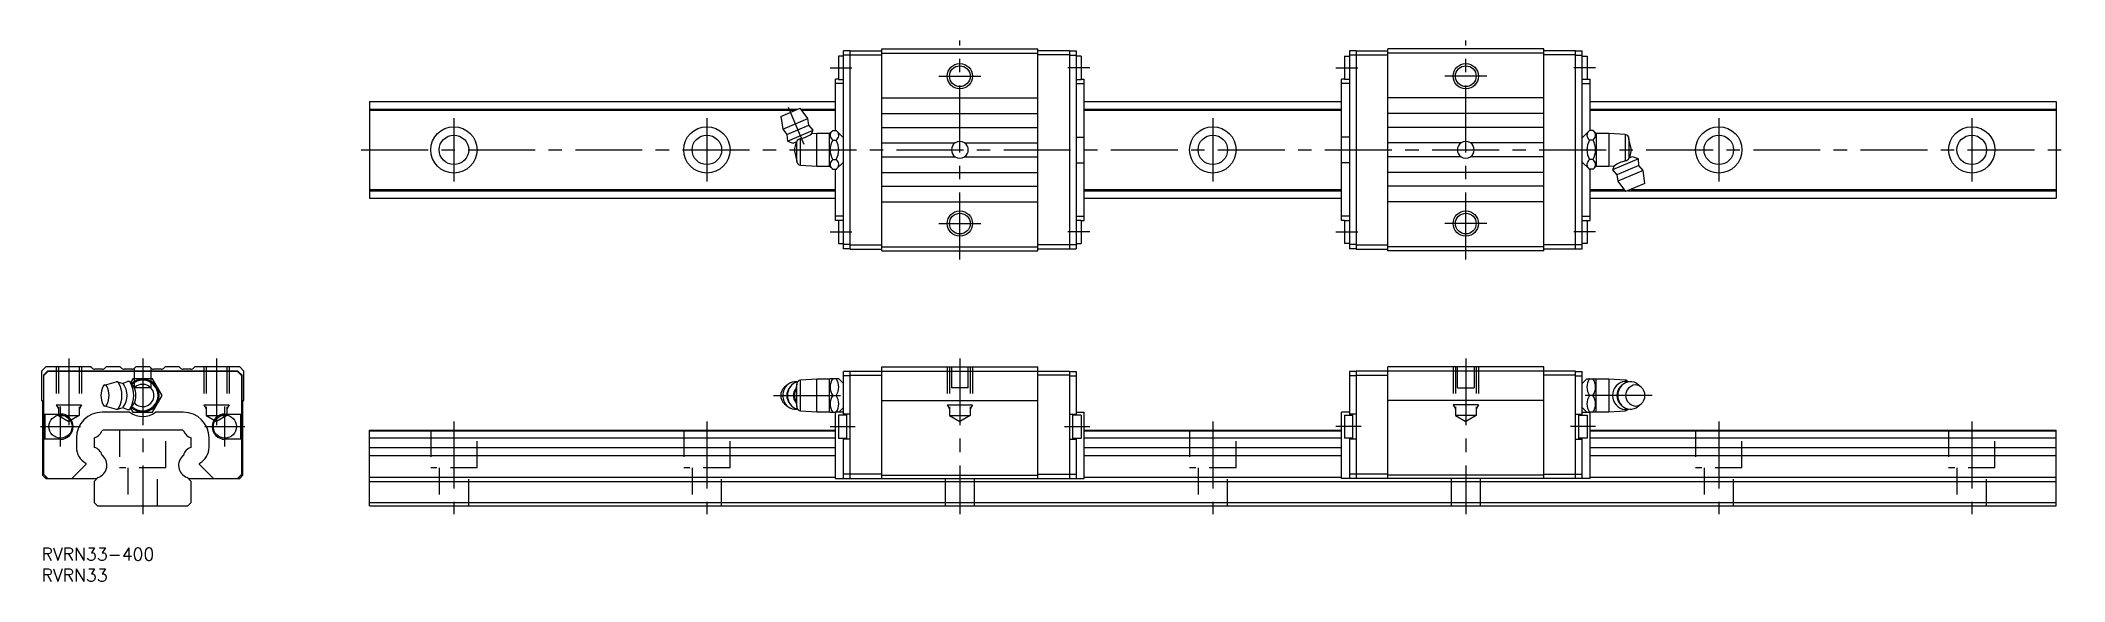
# Model space of a CAD drawing. Extents: x 0 to 480, y -8 to 121.
import ezdxf

# ---------------------------------------------------------------- set-up
doc = ezdxf.new("R2010")
doc.units = 0
doc.header["$LTSCALE"] = 0.5
doc.linetypes.add('CENTER', pattern=[50.8, 31.75, -6.35, 6.35, -6.35])
doc.linetypes.add('DASHED', pattern=[19.05, 12.7, -6.35])
for name, color, linetype in [('MSM_CENTER', 1, 'CENTER'), ('MSM_CONTINUOUS', 7, 'CONTINUOUS'), ('MSM_DASHED', 4, 'DASHED'), ('MSM_NARROW', 5, 'CONTINUOUS'), ('MSM_PART_NUMBER', 7, 'CONTINUOUS')]:
    doc.layers.add(name, color=color, linetype=linetype)
doc.styles.get("Standard").update_dxf_attribs({"font": 'txt.shx', "height": 2, "bigfont": 'bigfont.shx'})

# ---------------------------------------------------------------- blocks, each defined once
blk = doc.blocks.new('*U54')
at = {"layer": 'MSM_PART_NUMBER'}
blk.add_text('RVRN33-400', height=3, dxfattribs=at).set_placement((0, -3))
blk = doc.blocks.new('*U55')
at = {"layer": 'MSM_PART_NUMBER'}
blk.add_text('RVRN33', height=3, dxfattribs=at).set_placement((0, -8))

msp = doc.modelspace()

# ---------------------------------------------------------------- linework, layer by layer
at = {"layer": 'MSM_CENTER'}
for p, q in [((217.81, 68.53), (217.81, 120.53)), ((337.81, 68.53), (337.81, 120.53)), ((187.01, 114.03), (192.21, 114.03)), ((212.81, 112.03), (222.81, 112.03)), ((248.61, 114.03), (243.41, 114.03)), ((307.01, 114.03), (312.21, 114.03)), ((342.81, 112.03), (332.81, 112.03)), ((368.61, 114.03), (363.41, 114.03)), ((97.81, 102.03), (97.81, 87.03)), ((157.81, 102.03), (157.81, 87.03)), ((177.09, 104.7), (180.84, 95.88)), ((277.81, 102.03), (277.81, 87.03)), ((397.81, 102.03), (397.81, 87.03)), ((457.81, 102.03), (457.81, 87.03)), ((75.81, 94.53), (479.81, 94.53)), ((212.81, 77.03), (222.81, 77.03)), ((342.81, 77.03), (332.81, 77.03)), ((187.01, 75.03), (192.21, 75.03)), ((248.61, 75.03), (243.41, 75.03)), ((307.01, 75.03), (312.21, 75.03)), ((368.61, 75.03), (363.41, 75.03)), ((6.5, 45), (6.5, 28)), ((24, 45), (24, 8)), ((41.5, 45), (41.5, 28)), ((217.81, 45), (217.81, 8)), ((337.81, 45), (337.81, 8)), ((173.61, 36.2), (192.21, 36.2)), ((382.01, 36.2), (363.41, 36.2)), ((4.5, 24.05), (4.5, 33.55)), ((43.5, 24.05), (43.5, 33.55)), ((97.81, 30), (97.81, 8)), ((157.81, 30), (157.81, 8)), ((277.81, 30), (277.81, 8)), ((397.81, 30), (397.81, 8)), ((457.81, 30), (457.81, 8)), ((-0.25, 28.8), (9.25, 28.8)), ((38.75, 28.8), (48.25, 28.8)), ((187.01, 28.8), (193.01, 28.8)), ((242.61, 28.8), (248.61, 28.8)), ((313.01, 28.8), (307.01, 28.8)), ((368.61, 28.8), (362.61, 28.8))]:
    msp.add_line(p, q, dxfattribs=at)
at = {"layer": 'MSM_CONTINUOUS'}
for p, q in [((189.01, 116.78), (189.01, 111.28)), ((190.21, 116.78), (189.01, 116.78)), ((190.21, 71.03), (190.21, 118.03)), ((191.81, 118.03), (190.21, 118.03)), ((191.81, 117.03), (190.21, 117.03)), ((191.81, 118.08), (199.31, 118.08)), ((191.81, 70.98), (191.81, 118.08)), ((191.81, 117.08), (199.31, 117.08)), ((199.31, 70.53), (199.31, 118.53)), ((199.31, 118.53), (236.31, 118.53)), ((199.31, 117.53), (236.31, 117.53)), ((236.31, 70.53), (236.31, 118.53)), ((243.81, 118.08), (236.31, 118.08)), ((243.81, 117.08), (236.31, 117.08)), ((243.81, 118.08), (243.81, 70.98)), ((243.81, 118.03), (245.41, 118.03)), ((243.81, 117.03), (245.41, 117.03)), ((245.41, 118.03), (245.41, 71.03)), ((246.61, 116.78), (245.41, 116.78)), ((246.61, 116.78), (246.61, 111.28)), ((309.01, 116.78), (309.01, 111.28)), ((309.01, 116.78), (310.21, 116.78)), ((311.81, 118.03), (310.21, 118.03)), ((310.21, 118.03), (310.21, 71.03)), ((311.81, 117.03), (310.21, 117.03)), ((311.81, 118.08), (311.81, 70.98)), ((311.81, 118.08), (319.31, 118.08)), ((311.81, 117.08), (319.31, 117.08)), ((319.31, 70.53), (319.31, 118.53)), ((356.31, 118.53), (319.31, 118.53)), ((356.31, 117.53), (319.31, 117.53)), ((356.31, 70.53), (356.31, 118.53)), ((363.81, 118.08), (356.31, 118.08)), ((363.81, 117.08), (356.31, 117.08)), ((363.81, 70.98), (363.81, 118.08)), ((363.81, 118.03), (365.41, 118.03)), ((363.81, 117.03), (365.41, 117.03)), ((365.41, 71.03), (365.41, 118.03)), ((365.41, 116.78), (366.61, 116.78)), ((366.61, 116.78), (366.61, 111.28)), ((189.01, 111.31), (188.31, 111.31)), ((188.31, 99.14), (188.31, 111.31)), ((189.01, 111.28), (190.21, 111.28)), ((245.41, 111.28), (246.61, 111.28)), ((246.61, 111.31), (247.31, 111.31)), ((247.31, 77.75), (247.31, 111.31)), ((309.01, 111.31), (308.31, 111.31)), ((308.31, 77.75), (308.31, 111.31)), ((310.21, 111.28), (309.01, 111.28)), ((366.61, 111.28), (365.41, 111.28)), ((366.61, 111.31), (367.31, 111.31)), ((367.31, 99.14), (367.31, 111.31)), ((77.81, 106.03), (188.31, 106.03)), ((77.81, 106.03), (77.81, 83.03)), ((190.21, 110.26), (188.31, 110.26)), ((199.31, 106.88), (236.31, 106.88)), ((245.41, 110.26), (247.31, 110.26)), ((247.31, 106.03), (308.31, 106.03)), ((310.21, 110.26), (308.31, 110.26)), ((356.31, 106.88), (319.31, 106.88)), ((365.41, 110.26), (367.31, 110.26)), ((367.31, 106.03), (477.81, 106.03)), ((477.81, 106.03), (477.81, 83.03)), ((77.81, 104.23), (179.4, 104.23)), ((77.81, 103.93), (178.69, 103.93)), ((175.31, 102.49), (179.92, 104.45)), ((175.31, 102.49), (175.79, 99.44)), ((175.79, 99.44), (181.79, 101.98)), ((181.79, 101.98), (179.92, 104.45)), ((180.08, 104.23), (188.31, 104.23)), ((180.31, 103.93), (188.31, 103.93)), ((181.98, 100.44), (181.79, 101.98)), ((199.31, 103.18), (236.31, 103.18)), ((247.31, 104.23), (308.31, 104.23)), ((247.31, 103.93), (308.31, 103.93)), ((356.31, 103.18), (319.31, 103.18)), ((367.31, 104.23), (477.81, 104.23)), ((367.31, 103.93), (477.81, 103.93)), ((175.79, 99.44), (176.76, 98.22)), ((176.76, 98.22), (181.98, 100.44)), ((176.76, 98.22), (176.89, 96.64)), ((176.89, 96.64), (183.03, 99.25)), ((176.89, 96.64), (178.28, 96.15)), ((178.28, 96.15), (179.11, 96.5)), ((178.95, 96.43), (178.51, 94.53)), ((179.11, 91.88), (179.11, 96.5)), ((180, 90.89), (180, 97.16)), ((183.03, 99.25), (181.98, 100.44)), ((182.61, 98.32), (183.03, 99.25)), ((183.91, 98.4), (182.61, 98.33)), ((183.91, 90.65), (183.91, 98.4)), ((186.91, 98.4), (183.91, 98.4)), ((187.65, 99.14), (186.91, 98.4)), ((186.91, 90.65), (186.91, 98.4)), ((187.65, 99.14), (188.48, 99.14)), ((187.65, 96.83), (188.48, 96.83)), ((190.21, 97.4), (188.48, 99.14)), ((190.21, 97.57), (190.05, 97.57)), ((199.31, 99.88), (236.31, 99.88)), ((199.31, 96.18), (216.68, 96.18)), ((218.94, 96.18), (236.31, 96.18)), ((245.41, 97.57), (247.31, 97.57)), ((310.21, 97.57), (308.31, 97.57)), ((356.31, 99.88), (319.31, 99.88)), ((336.68, 96.18), (319.31, 96.18)), ((356.31, 96.18), (338.94, 96.18)), ((367.15, 99.14), (365.41, 97.4)), ((365.41, 97.57), (365.58, 97.57)), ((367.98, 99.14), (367.15, 99.14)), ((367.98, 96.83), (367.15, 96.83)), ((368.71, 98.4), (367.98, 99.14)), ((371.71, 98.4), (368.71, 98.4)), ((368.71, 98.4), (368.71, 90.65)), ((375.63, 98.17), (371.71, 98.4)), ((371.71, 98.4), (371.71, 90.65)), ((375.63, 98.17), (375.63, 91.9)), ((377.11, 94.53), (376.51, 97.18)), ((376.51, 97.18), (376.51, 92.55)), ((178.51, 94.53), (179.11, 91.88)), ((187.65, 92.22), (188.48, 92.22)), ((188.48, 89.92), (190.21, 91.65)), ((190.21, 91.49), (190.05, 91.49)), ((199.31, 92.88), (216.68, 92.88)), ((218.94, 92.88), (236.31, 92.88)), ((245.41, 91.49), (247.31, 91.49)), ((310.21, 91.49), (308.31, 91.49)), ((336.68, 92.88), (319.31, 92.88)), ((356.31, 92.88), (338.94, 92.88)), ((365.41, 91.65), (367.15, 89.92)), ((365.41, 91.49), (365.58, 91.49)), ((367.98, 92.22), (367.15, 92.22)), ((378.74, 92.41), (372.59, 89.8)), ((377.35, 92.91), (376.51, 92.55)), ((376.68, 92.62), (377.11, 94.53)), ((378.74, 92.41), (377.35, 92.91)), ((378.86, 90.83), (378.74, 92.41)), ((180, 90.89), (183.91, 90.65)), ((183.91, 90.65), (186.91, 90.65)), ((186.91, 90.65), (187.65, 89.92)), ((187.65, 89.92), (188.48, 89.92)), ((188.31, 77.75), (188.31, 89.92)), ((199.31, 89.18), (236.31, 89.18)), ((356.31, 89.18), (319.31, 89.18)), ((367.98, 89.92), (367.15, 89.92)), ((367.31, 77.75), (367.31, 89.92)), ((367.98, 89.92), (368.71, 90.65)), ((368.71, 90.65), (371.71, 90.65)), ((371.71, 90.65), (373.02, 90.73)), ((373.02, 90.74), (372.59, 89.8)), ((372.59, 89.8), (373.65, 88.62)), ((378.86, 90.83), (373.65, 88.62)), ((373.65, 88.62), (373.84, 87.07)), ((379.84, 89.62), (373.84, 87.07)), ((373.84, 87.07), (375.71, 84.61)), ((380.31, 86.56), (375.71, 84.61)), ((379.84, 89.62), (378.86, 90.83)), ((380.31, 86.56), (379.84, 89.62)), ((77.81, 85.13), (188.31, 85.13)), ((77.81, 84.83), (188.31, 84.83)), ((77.81, 83.03), (188.31, 83.03)), ((199.31, 85.88), (236.31, 85.88)), ((199.31, 82.18), (236.31, 82.18)), ((247.31, 85.13), (308.31, 85.13)), ((247.31, 84.83), (308.31, 84.83)), ((247.31, 83.03), (308.31, 83.03)), ((356.31, 85.88), (319.31, 85.88)), ((356.31, 82.18), (319.31, 82.18)), ((367.31, 85.13), (375.32, 85.13)), ((367.31, 84.83), (375.55, 84.83)), ((367.31, 83.03), (477.81, 83.03)), ((376.23, 84.83), (477.81, 84.83)), ((376.94, 85.13), (477.81, 85.13)), ((190.21, 78.8), (188.31, 78.8)), ((189.01, 77.75), (188.31, 77.75)), ((189.01, 77.78), (189.01, 72.28)), ((190.21, 77.78), (189.01, 77.78)), ((245.41, 78.8), (247.31, 78.8)), ((246.61, 77.78), (245.41, 77.78)), ((246.61, 77.78), (246.61, 72.28)), ((246.61, 77.75), (247.31, 77.75)), ((310.21, 78.8), (308.31, 78.8)), ((309.01, 77.75), (308.31, 77.75)), ((309.01, 77.78), (309.01, 72.28)), ((309.01, 77.78), (310.21, 77.78)), ((365.41, 78.8), (367.31, 78.8)), ((365.41, 77.78), (366.61, 77.78)), ((366.61, 77.78), (366.61, 72.28)), ((366.61, 77.75), (367.31, 77.75)), ((189.01, 72.28), (190.21, 72.28)), ((191.81, 72.03), (190.21, 72.03)), ((243.81, 72.03), (245.41, 72.03)), ((245.41, 72.28), (246.61, 72.28)), ((310.21, 72.28), (309.01, 72.28)), ((311.81, 72.03), (310.21, 72.03)), ((363.81, 72.03), (365.41, 72.03)), ((366.61, 72.28), (365.41, 72.28)), ((191.81, 71.03), (190.21, 71.03)), ((191.81, 71.98), (199.31, 71.98)), ((191.81, 70.98), (199.31, 70.98)), ((199.31, 71.53), (236.31, 71.53)), ((199.31, 70.53), (236.31, 70.53)), ((243.81, 71.98), (236.31, 71.98)), ((243.81, 70.98), (236.31, 70.98)), ((243.81, 71.03), (245.41, 71.03)), ((311.81, 71.03), (310.21, 71.03)), ((311.81, 71.98), (319.31, 71.98)), ((311.81, 70.98), (319.31, 70.98)), ((356.31, 71.53), (319.31, 71.53)), ((356.31, 70.53), (319.31, 70.53)), ((363.81, 71.98), (356.31, 71.98)), ((363.81, 70.98), (356.31, 70.98)), ((363.81, 71.03), (365.41, 71.03)), ((1, 43), (0, 42)), ((0, 42), (0, 35)), ((1.45, 42), (0.45, 41)), ((0.45, 41), (0.45, 17.5)), ((1.5, 41.9), (0.5, 40.9)), ((0.5, 40.9), (0.5, 31.8)), ((11.65, 43), (1, 43)), ((46.55, 42), (1.45, 42)), ((46.5, 41.9), (1.5, 41.9)), ((11.91, 42.74), (11.65, 43)), ((14.39, 42.45), (12.61, 42.45)), ((14.92, 38.68), (17.68, 39.44)), ((15.35, 43), (15.09, 42.74)), ((18.65, 43), (15.35, 43)), ((17.98, 39.44), (19.34, 39.02)), ((18.91, 42.74), (18.65, 43)), ((19.2, 39.06), (20.39, 39.5)), ((21.39, 42.45), (19.61, 42.45)), ((21.06, 39.31), (21.91, 38.21)), ((21.69, 40.19), (21.13, 39.22)), ((26.31, 40.19), (21.69, 40.19)), ((22.35, 43), (22.09, 42.74)), ((25.65, 43), (22.35, 43)), ((25.91, 42.74), (25.65, 43)), ((28.61, 36.2), (26.31, 40.19)), ((28.39, 42.45), (26.61, 42.45)), ((29.35, 43), (29.09, 42.74)), ((32.65, 43), (29.35, 43)), ((32.91, 42.74), (32.65, 43)), ((35.39, 42.45), (33.61, 42.45)), ((36.35, 43), (36.09, 42.74)), ((47, 43), (36.35, 43)), ((47.5, 40.9), (46.5, 41.9)), ((47.55, 41), (46.55, 42)), ((48, 42), (47, 43)), ((47.5, 31.8), (47.5, 40.9)), ((47.55, 17.5), (47.55, 41)), ((48, 35), (48, 42)), ((177, 38.82), (176.24, 38.21)), ((179.11, 38.85), (178.51, 36.2)), ((179.11, 33.55), (179.11, 38.85)), ((183.91, 40.07), (180, 39.84)), ((180, 32.56), (180, 39.84)), ((186.91, 40.07), (183.91, 40.07)), ((183.91, 32.33), (183.91, 40.07)), ((187.03, 40.19), (186.91, 40.07)), ((186.91, 32.33), (186.91, 40.07)), ((189.09, 40.19), (187.03, 40.19)), ((190.21, 39.08), (189.09, 40.19)), ((191.81, 41.9), (190.21, 41.9)), ((190.21, 31.55), (190.21, 41.9)), ((191.81, 40.9), (190.21, 40.9)), ((191.81, 16.5), (191.81, 42)), ((191.81, 42), (243.81, 42)), ((191.81, 41), (199.31, 41)), ((199.31, 43), (236.31, 43)), ((199.31, 16.5), (199.31, 43)), ((236.31, 16.5), (236.31, 43)), ((243.81, 41), (236.31, 41)), ((243.81, 42), (243.81, 16.5)), ((243.81, 41.9), (245.41, 41.9)), ((243.81, 40.9), (245.41, 40.9)), ((245.41, 41.9), (245.41, 31.55)), ((310.21, 41.9), (310.21, 31.55)), ((311.81, 41.9), (310.21, 41.9)), ((311.81, 40.9), (310.21, 40.9)), ((311.81, 42), (311.81, 16.5)), ((363.81, 42), (311.81, 42)), ((311.81, 41), (319.31, 41)), ((319.31, 16.5), (319.31, 43)), ((356.31, 43), (319.31, 43)), ((356.31, 16.5), (356.31, 43)), ((363.81, 41), (356.31, 41)), ((363.81, 16.5), (363.81, 42)), ((363.81, 41.9), (365.41, 41.9)), ((363.81, 40.9), (365.41, 40.9)), ((365.41, 31.55), (365.41, 41.9)), ((365.41, 39.08), (366.53, 40.19)), ((366.53, 40.19), (368.59, 40.19)), ((368.59, 40.19), (368.71, 40.07)), ((368.71, 32.33), (368.71, 40.07)), ((371.71, 40.07), (368.71, 40.07)), ((375.63, 39.84), (371.71, 40.07)), ((371.71, 40.07), (371.71, 32.33)), ((374.84, 38.63), (374.51, 38.31)), ((375.63, 39.84), (375.63, 39.54)), ((379.39, 38.21), (378.63, 38.82)), ((0, 35), (0.25, 35)), ((0.25, 35), (0.25, 17.25)), ((14.92, 33.72), (17.68, 32.96)), ((21.06, 33.09), (21.91, 34.19)), ((26.31, 32.2), (28.61, 36.2)), ((47.75, 17.25), (47.75, 35)), ((47.75, 35), (48, 35)), ((176.24, 34.19), (177, 33.58)), ((177.52, 38.23), (177.3, 37.93)), ((177.3, 34.47), (177.52, 34.17)), ((178.51, 36.2), (179.11, 33.55)), ((187.65, 36.2), (188.48, 36.2)), ((199.31, 35), (236.31, 35)), ((356.31, 35), (319.31, 35)), ((367.98, 36.2), (367.15, 36.2)), ((374.51, 34.09), (374.84, 33.77)), ((378.63, 33.58), (379.39, 34.19)), ((0.5, 31.8), (4.5, 31.8)), ((0.75, 31.8), (0.75, 25.8)), ((20.96, 32.23), (14.37, 32.23)), ((17.98, 32.96), (19.34, 33.38)), ((19.2, 33.34), (20.39, 32.9)), ((21.13, 33.18), (21.69, 32.2)), ((21.69, 32.2), (26.31, 32.2)), ((33.63, 32.23), (27.04, 32.23)), ((43.5, 31.8), (47.5, 31.8)), ((47.25, 25.8), (47.25, 31.8)), ((180, 32.56), (183.91, 32.33)), ((183.91, 32.33), (186.91, 32.33)), ((186.91, 32.33), (187.03, 32.2)), ((187.03, 32.2), (188.31, 32.2)), ((190.21, 32.23), (188.31, 32.23)), ((188.31, 16.5), (188.31, 32.23)), ((191.01, 31.55), (189.01, 31.55)), ((189.01, 31.55), (189.01, 26.05)), ((189.12, 32.23), (190.21, 33.33)), ((191.81, 31.8), (190.21, 31.8)), ((191.01, 25.8), (191.01, 31.8)), ((243.81, 31.8), (245.41, 31.8)), ((244.61, 25.8), (244.61, 31.8)), ((246.61, 31.55), (244.61, 31.55)), ((245.41, 32.23), (247.31, 32.23)), ((246.61, 31.55), (246.61, 26.05)), ((247.31, 16.5), (247.31, 32.23)), ((308.31, 16.5), (308.31, 32.23)), ((310.21, 32.23), (308.31, 32.23)), ((309.01, 31.55), (311.01, 31.55)), ((309.01, 31.55), (309.01, 26.05)), ((311.81, 31.8), (310.21, 31.8)), ((311.01, 25.8), (311.01, 31.8)), ((363.81, 31.8), (365.41, 31.8)), ((364.61, 25.8), (364.61, 31.8)), ((364.61, 31.55), (366.61, 31.55)), ((366.51, 32.23), (365.41, 33.33)), ((365.41, 32.23), (367.31, 32.23)), ((366.61, 31.55), (366.61, 26.05)), ((367.31, 16.5), (367.31, 32.23)), ((368.59, 32.2), (367.31, 32.2)), ((368.71, 32.33), (368.59, 32.2)), ((368.71, 32.33), (371.71, 32.33)), ((371.71, 32.33), (375.63, 32.56)), ((375.63, 32.86), (375.63, 32.56)), ((0.5, 25.8), (0.5, 17.5)), ((4.5, 25.8), (0.5, 25.8)), ((8.27, 26.13), (8.27, 23.9)), ((12.5, 26.15), (12.5, 23.85)), ((14.6, 28), (14.3, 27.83)), ((33.4, 28), (14.6, 28)), ((33.7, 27.83), (33.4, 28)), ((35.5, 23.85), (35.5, 26.15)), ((39.73, 23.9), (39.73, 26.13)), ((47.5, 25.8), (43.5, 25.8)), ((47.5, 17.5), (47.5, 25.8)), ((77.81, 10), (77.81, 28)), ((77.81, 28), (188.31, 28)), ((77.81, 27.83), (188.31, 27.83)), ((77.81, 26.15), (188.31, 26.15)), ((189.01, 26.05), (191.01, 26.05)), ((190.21, 16.5), (190.21, 26.05)), ((191.81, 25.8), (190.21, 25.8)), ((243.81, 25.8), (245.41, 25.8)), ((244.61, 26.05), (246.61, 26.05)), ((245.41, 26.05), (245.41, 16.5)), ((247.31, 28), (308.31, 28)), ((247.31, 27.83), (308.31, 27.83)), ((247.31, 26.15), (308.31, 26.15)), ((311.01, 26.05), (309.01, 26.05)), ((310.21, 26.05), (310.21, 16.5)), ((311.81, 25.8), (310.21, 25.8)), ((363.81, 25.8), (365.41, 25.8)), ((366.61, 26.05), (364.61, 26.05)), ((365.41, 16.5), (365.41, 26.05)), ((367.31, 28), (477.81, 28)), ((367.31, 27.83), (477.81, 27.83)), ((367.31, 26.15), (477.81, 26.15)), ((477.81, 10), (477.81, 28)), ((10.54, 19.82), (7.22, 16.5)), ((40.78, 16.5), (37.46, 19.82)), ((77.81, 23.85), (188.31, 23.85)), ((77.81, 21.96), (188.31, 21.96)), ((247.31, 23.85), (308.31, 23.85)), ((247.31, 21.96), (308.31, 21.96)), ((367.31, 23.85), (477.81, 23.85)), ((367.31, 21.96), (477.81, 21.96)), ((0.25, 17.25), (1, 16.5)), ((0.45, 17.5), (1.45, 16.5)), ((0.5, 17.5), (1.5, 16.5)), ((1, 16.5), (13.2, 16.5)), ((13.46, 16.76), (12.5, 15.8)), ((12.5, 15.8), (12.5, 10.8)), ((35.5, 15.8), (34.54, 16.76)), ((34.8, 16.5), (47, 16.5)), ((35.5, 10.8), (35.5, 15.8)), ((46.5, 16.5), (47.5, 17.5)), ((46.55, 16.5), (47.55, 17.5)), ((47, 16.5), (47.75, 17.25)), ((77.81, 16.76), (188.31, 16.76)), ((77.81, 15.8), (477.81, 15.8)), ((188.31, 16.5), (247.31, 16.5)), ((199.31, 17.5), (190.21, 17.5)), ((199.31, 17.25), (236.31, 17.25)), ((236.31, 17.5), (245.41, 17.5)), ((247.31, 16.76), (308.31, 16.76)), ((367.31, 16.5), (308.31, 16.5)), ((319.31, 17.5), (310.21, 17.5)), ((356.31, 17.25), (319.31, 17.25)), ((356.31, 17.5), (365.41, 17.5)), ((367.31, 16.76), (477.81, 16.76)), ((13.3, 10), (12.5, 10.8)), ((13.3, 10), (34.7, 10)), ((34.7, 10), (35.5, 10.8)), ((77.81, 10.8), (477.81, 10.8)), ((77.81, 10), (477.81, 10))]:
    msp.add_line(p, q, dxfattribs=at)
for centre, radius in [((217.81, 112.03), 2.46), ((337.81, 112.03), 2.46), ((97.81, 94.53), 5.5), ((97.81, 94.53), 3.5), ((157.81, 94.53), 5.5), ((157.81, 94.53), 3.5), ((277.81, 94.53), 5.5), ((277.81, 94.53), 3.5), ((397.81, 94.53), 5.5), ((397.81, 94.53), 3.5), ((457.81, 94.53), 5.5), ((457.81, 94.53), 3.5), ((217.81, 77.03), 2.46), ((337.81, 77.03), 2.46), ((4.5, 28.8), 2.75), ((43.5, 28.8), 2.75)]:
    msp.add_circle(centre, radius, dxfattribs=at)
for centre, radius, start, end in [((179.67, 96.42), 0.562, 115.2772, 171.3048), ((180.41, 95.35), 1.85, 102.9083, 121.9335), ((178.52, 103.99), 6.98, 282.1929, 305.7397), ((188.17, 97.98), 1.13, 147.819, 187.1039), ((188.91, 98.28), 1.91, 193.1567, 228.9785), ((191.67, 94.53), 4.64, 150.1609, 209.8391), ((189.55, 97.17), 2.74, 133.9659, 148.8452), ((186.58, 97.17), 2.74, 31.1548, 46.0341), ((187.22, 98.28), 1.91, 311.0215, 346.8433), ((184.46, 94.53), 4.63, 330.148, 29.852), ((187.96, 97.98), 1.13, 352.8961, 32.181), ((217.81, 94.53), 2, 124.4115, 235.5885), ((217.81, 94.51), 2.02, 55.9202, 124.0798), ((217.81, 94.53), 2, 304.4115, 55.5885), ((337.81, 94.53), 2, 124.4115, 235.5885), ((337.81, 94.51), 2.02, 55.9202, 124.0798), ((337.81, 94.53), 2, 304.4115, 55.5885), ((367.67, 97.98), 1.13, 147.819, 187.1039), ((368.41, 98.28), 1.91, 193.1567, 228.9785), ((371.17, 94.53), 4.63, 150.148, 209.852), ((369.05, 97.17), 2.74, 133.9659, 148.8452), ((366.08, 97.17), 2.74, 31.1548, 46.0341), ((366.72, 98.28), 1.91, 311.0215, 346.8433), ((363.96, 94.53), 4.64, 330.1609, 29.8391), ((367.46, 97.98), 1.13, 352.8961, 32.181), ((375.51, 97.18), 1, 0.0008, 83.2233), ((180.11, 91.88), 1, 180.0008, 263.2233), ((188.91, 90.78), 1.91, 131.0215, 166.8433), ((188.17, 91.07), 1.13, 172.8961, 212.181), ((187.22, 90.78), 1.91, 13.1567, 48.9785), ((187.96, 91.07), 1.13, 327.819, 7.1039), ((217.81, 94.55), 2.02, 235.9202, 304.0798), ((337.81, 94.55), 2.02, 235.9202, 304.0798), ((368.41, 90.78), 1.91, 131.0215, 166.8433), ((367.67, 91.07), 1.13, 172.8961, 212.181), ((366.72, 90.78), 1.91, 13.1567, 48.9785), ((367.46, 91.07), 1.13, 327.819, 7.1039), ((377.11, 85.07), 6.98, 102.1929, 125.7397), ((375.22, 93.7), 1.85, 282.9083, 301.9335), ((375.96, 92.64), 0.562, 295.2772, 351.3048), ((189.55, 91.88), 2.74, 211.1548, 226.0341), ((186.58, 91.88), 2.74, 313.9659, 328.8452), ((369.05, 91.88), 2.74, 211.1548, 226.0341), ((366.08, 91.88), 2.74, 313.9659, 328.8452), ((12.61, 43.45), 1, 225, 270), ((19.19, 36.2), 5.1, 154.2008, 205.7992), ((14.39, 43.45), 1, 270, 315), ((15.05, 38.21), 0.495, 25.5518, 154.4482), ((10.91, 36.2), 5.1, 334.2008, 25.7992), ((17.82, 38.93), 0.525, 29.5122, 105.3259), ((12.99, 36.2), 6.08, 330.505, 29.495), ((19.61, 43.45), 1, 225, 270), ((15.66, 36.2), 4.63, 322.579, 37.421), ((20.6, 38.95), 0.589, 27.8192, 110.3634), ((15.47, 36.2), 6.41, 331.842, 28.158), ((24, 36.2), 3.88, 226.0112, 133.9398), ((21.39, 43.45), 1, 270, 315), ((24, 36.2), 3.64, 225.6043, 134.3957), ((24, 36.2), 2.65, 221.7075, 138.4805), ((26.61, 43.45), 1, 225, 270), ((28.39, 43.45), 1, 270, 315), ((33.61, 43.45), 1, 225, 270), ((35.39, 43.45), 1, 270, 315), ((179.22, 36.2), 3.43, 130.355, 229.645), ((178.78, 36.66), 2.8, 81.8372, 129.6272), ((180, 36.55), 2.99, 102.9, 145.7765), ((180.11, 38.85), 1, 96.7767, 179.9992), ((190.6, 38.2), 3.56, 145.854, 214.146), ((185.53, 38.2), 3.56, 325.854, 34.146), ((370.1, 38.2), 3.56, 145.854, 214.146), ((365.03, 38.2), 3.56, 325.854, 34.146), ((375.95, 36.2), 3.35, 95.4154, 264.5846), ((377.29, 36.2), 3.45, 135.3097, 224.6903), ((376.84, 36.64), 2.82, 50.5368, 135.1459), ((375.51, 38.85), 1, 38.2345, 83.2233), ((375.67, 36.69), 2.85, 74.1471, 90.7007), ((378.22, 36.2), 2.51, 94.7406, 265.2594), ((378, 36.5), 2.2, 50.8205, 89.6099), ((15.05, 34.19), 0.495, 205.5521, 334.4479), ((17.85, 36.2), 4.53, 333.67, 26.33), ((177.95, 36.2), 2.63, 130.355, 229.645), ((179.8, 36.2), 3.03, 145.2761, 214.7239), ((180.46, 36.2), 3.57, 145.2761, 214.7239), ((180, 35.85), 2.99, 214.2235, 257.1), ((180.67, 36.2), 2.39, 138.8314, 221.1686), ((190.6, 34.2), 3.56, 145.854, 214.146), ((185.53, 34.2), 3.56, 326.3389, 34.146), ((370.1, 34.2), 3.56, 145.854, 213.6611), ((365.03, 34.2), 3.56, 325.854, 34.146), ((376.65, 36.2), 3, 135.3097, 224.6903), ((376.84, 35.76), 2.82, 224.8541, 309.4632), ((378, 35.9), 2.2, 270.3901, 309.1795), ((377.68, 36.2), 2.63, 310.355, 49.645), ((4.5, 28.8), 3, 270, 90), ((14.37, 26.13), 6.1, 90, 180), ((17.82, 33.47), 0.525, 254.6741, 330.4878), ((20.6, 33.45), 0.589, 249.6365, 332.1807), ((24, 36.2), 5, 232.5609, 307.4391), ((33.63, 26.13), 6.1, 0, 90), ((43.5, 28.8), 3, 90, 270), ((178.78, 35.74), 2.8, 230.3728, 278.1628), ((180.11, 33.55), 1, 180.0008, 263.2233), ((375.67, 35.71), 2.85, 269.2993, 285.8529), ((375.51, 33.55), 1, 276.7767, 321.7655), ((11.92, 28.58), 2.5, 283.5091, 342.3449), ((36.08, 28.58), 2.5, 197.6551, 256.4909), ((12.57, 23.9), 4.3, 180, 241.1141), ((10.4, 19.96), 0.2, 314.9996, 61.1156), ((11.92, 21.42), 2.5, 12.4795, 76.4909), ((12.5, 19.6), 3, 288.5944, 51.7585), ((35.5, 19.6), 3, 128.2415, 251.4056), ((36.08, 21.42), 2.5, 103.5091, 167.5205), ((37.6, 19.96), 0.2, 118.8844, 225.0004), ((35.43, 23.9), 4.3, 298.8859, 0)]:
    msp.add_arc(centre, radius, start, end, dxfattribs=at)
at = {"layer": 'MSM_DASHED'}
for p, q in [((3.5, 43), (3.5, 34)), ((4.04, 43), (4.04, 31.42)), ((8.96, 43), (8.96, 31.42)), ((9.5, 43), (9.5, 34)), ((22, 42.66), (22, 38)), ((26, 38), (26, 42.66)), ((38.5, 43), (38.5, 34)), ((39.04, 43), (39.04, 31.42)), ((43.96, 43), (43.96, 31.42)), ((44.5, 43), (44.5, 34)), ((214.81, 43), (214.81, 34)), ((215.36, 43), (215.36, 31.42)), ((215.81, 43), (215.81, 38)), ((219.81, 38), (219.81, 43)), ((220.27, 43), (220.27, 31.42)), ((220.81, 43), (220.81, 34)), ((334.81, 43), (334.81, 34)), ((335.36, 43), (335.36, 31.42)), ((335.81, 38), (335.81, 43)), ((339.81, 43), (339.81, 38)), ((340.27, 43), (340.27, 31.42)), ((340.81, 43), (340.81, 34)), ((3.5, 34), (9.5, 34)), ((3.5, 34), (4.04, 33.06)), ((9.5, 34), (8.96, 33.06)), ((26, 38), (22, 38)), ((38.5, 34), (44.5, 34)), ((38.5, 34), (39.04, 33.06)), ((44.5, 34), (43.96, 33.06)), ((214.81, 34), (220.81, 34)), ((214.81, 34), (215.36, 33.06)), ((219.81, 38), (215.81, 38)), ((220.81, 34), (220.27, 33.06)), ((340.81, 34), (334.81, 34)), ((334.81, 34), (335.36, 33.06)), ((335.81, 38), (339.81, 38)), ((340.81, 34), (340.27, 33.06)), ((4.04, 31.42), (8.96, 31.42)), ((4.04, 31.42), (6.5, 30)), ((8.96, 31.42), (6.5, 30)), ((39.04, 31.42), (43.96, 31.42)), ((39.04, 31.42), (41.5, 30)), ((43.96, 31.42), (41.5, 30)), ((215.36, 31.42), (220.27, 31.42)), ((215.36, 31.42), (217.81, 30)), ((220.27, 31.42), (217.81, 30)), ((340.27, 31.42), (335.36, 31.42)), ((335.36, 31.42), (337.81, 30)), ((340.27, 31.42), (337.81, 30)), ((18.5, 28), (18.5, 19)), ((29.5, 19), (29.5, 28)), ((92.31, 28), (92.31, 19)), ((103.31, 19), (103.31, 28)), ((152.31, 28), (152.31, 19)), ((163.31, 19), (163.31, 28)), ((272.31, 28), (272.31, 19)), ((283.31, 19), (283.31, 28)), ((392.31, 28), (392.31, 19)), ((403.31, 19), (403.31, 28)), ((452.31, 28), (452.31, 19)), ((463.31, 19), (463.31, 28)), ((29.5, 19), (18.5, 19)), ((20.5, 19), (20.5, 10)), ((27.5, 10), (27.5, 19)), ((103.31, 19), (92.31, 19)), ((94.31, 19), (94.31, 10)), ((101.31, 10), (101.31, 19)), ((163.31, 19), (152.31, 19)), ((154.31, 19), (154.31, 10)), ((161.31, 10), (161.31, 19)), ((214.31, 16.5), (214.31, 10)), ((221.31, 10), (221.31, 16.5)), ((283.31, 19), (272.31, 19)), ((274.31, 19), (274.31, 10)), ((281.31, 10), (281.31, 19)), ((334.31, 16.5), (334.31, 10)), ((341.31, 10), (341.31, 16.5)), ((403.31, 19), (392.31, 19)), ((394.31, 19), (394.31, 10)), ((401.31, 10), (401.31, 19)), ((463.31, 19), (452.31, 19)), ((454.31, 19), (454.31, 10)), ((461.31, 10), (461.31, 19))]:
    msp.add_line(p, q, dxfattribs=at)
at = {"layer": 'MSM_NARROW'}
for centre in [(217.81, 112.03), (337.81, 112.03), (217.81, 77.03), (337.81, 77.03)]:
    msp.add_circle(centre, 3, dxfattribs=at)

# ---------------------------------------------------------------- block references
at = {"layer": 'MSM_CONTINUOUS'}
for name in ['*U54', '*U55']:
    msp.add_blockref(name, (0, 0), dxfattribs=at)

doc.saveas('drawing.dxf')
